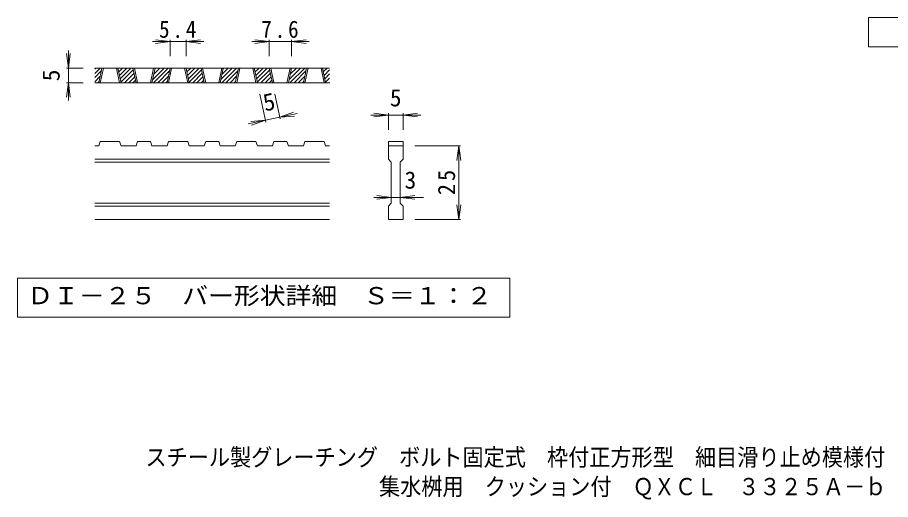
# Model space of a CAD drawing. Units: millimetres on the paper, enlarged 5 times, with parts at other scales. Extents: x -868 to 783, y -691 to 648.
# Drawn here: x -541 to 202, y -691 to -281 of the extents above; entities that cross this region are included whole.
import ezdxf
from ezdxf.enums import TextEntityAlignment as Align

# ---------------------------------------------------------------- set-up
doc = ezdxf.new("R2010")
doc.units = ezdxf.units.MM
doc.header["$LTSCALE"] = 5
for name, color, linetype, lineweight in [('D-0', 3, 'Continuous', 9), ('D-4', 7, 'Continuous', 9), ('F-4_F-4ﾚｲﾔ', 2, 'Continuous', 9)]:
    doc.layers.add(name, color=color, linetype=linetype, lineweight=lineweight)
doc.layers.add('F-5_F-5ﾚｲﾔ', color=2, linetype='Continuous')
doc.styles.add('ＭＳ ゴシック', font='')
doc.styles.get('ＭＳ ゴシック').set_extended_font_data('MS Gothic')

msp = doc.modelspace()

# ---------------------------------------------------------------- linework, layer by layer
at = {"layer": 'D-0'}
for p, q in [((-475.317, -328.308), (-470.784, -323.775)), ((-475.317, -324.773), (-474.319, -323.775)), ((-275.317, -323.775), (-475.317, -323.775)), ((-475.317, -331.844), (-469.736, -326.263)), ((-471.879, -336.275), (-469.204, -323.775)), ((-470.629, -336.275), (-467.954, -323.775)), ((-456.879, -323.775), (-454.204, -336.275)), ((-455.629, -323.775), (-452.954, -336.275)), ((-455.543, -324.174), (-455.144, -323.775)), ((-454.92, -327.086), (-451.609, -323.775)), ((-454.297, -329.999), (-448.073, -323.775)), ((-453.674, -332.911), (-444.538, -323.775)), ((-453.05, -335.823), (-442.521, -325.294)), ((-440.171, -336.275), (-442.846, -323.775)), ((-438.921, -336.275), (-441.596, -323.775)), ((-425.171, -323.775), (-427.846, -336.275)), ((-423.921, -323.775), (-426.596, -336.275)), ((-426.008, -333.53), (-416.253, -323.775)), ((-425.218, -336.275), (-412.718, -323.775)), ((-425.046, -329.032), (-419.789, -323.775)), ((-424.083, -324.534), (-423.324, -323.775)), ((-421.682, -336.275), (-411.67, -326.263)), ((-413.813, -336.275), (-411.138, -323.775)), ((-412.563, -336.275), (-409.888, -323.775)), ((-398.813, -323.775), (-396.138, -336.275)), ((-397.563, -323.775), (-394.888, -336.275)), ((-397.477, -324.174), (-397.078, -323.775)), ((-396.854, -327.086), (-393.543, -323.775)), ((-396.231, -329.999), (-390.007, -323.775)), ((-395.608, -332.911), (-386.472, -323.775)), ((-394.984, -335.823), (-384.455, -325.294)), ((-382.105, -336.275), (-384.78, -323.775)), ((-380.855, -336.275), (-383.53, -323.775)), ((-367.105, -323.775), (-369.78, -336.275)), ((-365.855, -323.775), (-368.53, -336.275)), ((-367.942, -333.53), (-358.187, -323.775)), ((-367.152, -336.275), (-354.652, -323.775)), ((-366.98, -329.032), (-361.723, -323.775)), ((-366.017, -324.534), (-365.258, -323.775)), ((-363.616, -336.275), (-353.604, -326.263)), ((-355.747, -336.275), (-353.072, -323.775)), ((-354.497, -336.275), (-351.822, -323.775)), ((-340.747, -323.775), (-338.072, -336.275)), ((-339.497, -323.775), (-336.822, -336.275)), ((-339.411, -324.174), (-339.012, -323.775)), ((-338.788, -327.086), (-335.477, -323.775)), ((-338.165, -329.999), (-331.941, -323.775)), ((-337.541, -332.911), (-328.405, -323.775)), ((-336.918, -335.823), (-326.389, -325.294)), ((-324.039, -336.275), (-326.714, -323.775)), ((-322.789, -336.275), (-325.464, -323.775)), ((-309.039, -323.775), (-311.714, -336.275)), ((-307.789, -323.775), (-310.464, -336.275)), ((-309.876, -333.53), (-300.121, -323.775)), ((-309.086, -336.275), (-296.586, -323.775)), ((-308.913, -329.032), (-303.657, -323.775)), ((-307.951, -324.534), (-307.192, -323.775)), ((-305.55, -336.275), (-295.538, -326.263)), ((-297.681, -336.275), (-295.006, -323.775)), ((-296.431, -336.275), (-293.756, -323.775)), ((-282.681, -323.775), (-280.006, -336.275)), ((-281.431, -323.775), (-278.756, -336.275)), ((-281.345, -324.174), (-280.946, -323.775)), ((-280.722, -327.086), (-277.411, -323.775)), ((-280.099, -329.999), (-275.317, -325.217)), ((-475.317, -335.379), (-470.699, -330.761)), ((-449.967, -336.275), (-441.897, -328.206)), ((-446.431, -336.275), (-441.274, -331.118)), ((-442.896, -336.275), (-440.651, -334.03)), ((-418.147, -336.275), (-412.633, -330.761)), ((-391.901, -336.275), (-383.831, -328.206)), ((-388.365, -336.275), (-383.208, -331.118)), ((-384.83, -336.275), (-382.585, -334.03)), ((-360.081, -336.275), (-354.567, -330.761)), ((-333.835, -336.275), (-325.765, -328.206)), ((-330.299, -336.275), (-325.142, -331.118)), ((-326.764, -336.275), (-324.519, -334.03)), ((-302.015, -336.275), (-296.5, -330.761)), ((-279.475, -332.911), (-275.317, -328.753)), ((-278.852, -335.823), (-275.317, -332.288)), ((-275.317, -336.275), (-475.317, -336.275)), ((-472.677, -336.275), (-471.661, -335.259)), ((-414.611, -336.275), (-413.595, -335.259)), ((-356.545, -336.275), (-355.529, -335.259)), ((-298.479, -336.275), (-297.463, -335.259)), ((-275.769, -336.275), (-275.317, -335.824)), ((-471.879, -390.025), (-470.629, -386.275)), ((-454.204, -386.275), (-470.629, -386.275)), ((-454.204, -386.275), (-452.954, -390.025)), ((-440.171, -390.025), (-438.921, -386.275)), ((-427.846, -386.275), (-438.921, -386.275)), ((-427.846, -386.275), (-426.596, -390.025)), ((-413.813, -390.025), (-412.563, -386.275)), ((-396.138, -386.275), (-412.563, -386.275)), ((-394.888, -390.025), (-396.138, -386.275)), ((-382.105, -390.025), (-380.855, -386.275)), ((-369.78, -386.275), (-380.855, -386.275)), ((-369.78, -386.275), (-368.53, -390.025)), ((-355.747, -390.025), (-354.497, -386.275)), ((-354.497, -386.275), (-338.072, -386.275)), ((-336.822, -390.025), (-338.072, -386.275)), ((-324.039, -390.025), (-322.789, -386.275)), ((-311.714, -386.275), (-322.789, -386.275)), ((-311.714, -386.275), (-310.464, -390.025)), ((-297.681, -390.025), (-296.431, -386.275)), ((-296.431, -386.275), (-280.006, -386.275)), ((-278.756, -390.025), (-280.006, -386.275)), ((-225.317, -386.275), (-212.817, -386.275)), ((-225.317, -386.275), (-225.317, -390.025)), ((-212.817, -386.275), (-212.817, -390.025)), ((-471.879, -390.025), (-475.317, -390.025)), ((-440.171, -390.025), (-452.954, -390.025)), ((-413.813, -390.025), (-426.596, -390.025)), ((-382.105, -390.025), (-394.888, -390.025)), ((-355.747, -390.025), (-368.53, -390.025)), ((-324.039, -390.025), (-336.822, -390.025)), ((-297.681, -390.025), (-310.464, -390.025)), ((-275.317, -390.025), (-278.756, -390.025)), ((-225.317, -390.025), (-212.817, -390.025)), ((-225.317, -401.275), (-225.317, -390.025)), ((-212.817, -390.025), (-212.817, -401.275)), ((-275.317, -401.275), (-475.317, -401.275)), ((-225.317, -401.275), (-222.817, -403.775)), ((-215.317, -403.775), (-212.817, -401.275)), ((-275.317, -403.775), (-475.317, -403.775)), ((-222.817, -438.775), (-222.817, -403.775)), ((-215.317, -403.775), (-215.317, -438.775)), ((-275.317, -438.775), (-475.317, -438.775)), ((-275.317, -441.275), (-475.317, -441.275)), ((-215.317, -438.775), (-212.817, -441.275)), ((-212.817, -441.275), (-212.817, -452.525)), ((-275.317, -452.525), (-475.317, -452.525)), ((-212.817, -452.525), (-225.317, -452.525))]:
    msp.add_line(p, q, dxfattribs=at)
msp.add_lwpolyline([(-225.317, -452.525), (-225.317, -441.275), (-222.817, -438.775)], dxfattribs=at)
at = {"layer": 'D-0', "color": 7}
msp.add_lwpolyline([(-541.144, -502.525), (-541.144, -535.751), (-121.99, -535.751), (-121.99, -502.525)], close=True, dxfattribs=at)
at = {"layer": 'D-4'}
for p, q in [((-411.138, -301.275), (-426.138, -301.275)), ((-411.138, -301.275), (-423.531, -299.643)), ((-411.138, -301.275), (-423.531, -302.907)), ((-411.138, -299.775), (-411.138, -313.775)), ((-397.563, -301.275), (-411.138, -301.275)), ((-397.563, -301.275), (-385.17, -299.643)), ((-397.563, -299.775), (-397.563, -313.775)), ((-397.563, -301.275), (-385.17, -302.907)), ((-397.563, -301.275), (-382.563, -301.275)), ((-326.714, -301.275), (-341.714, -301.275)), ((-326.714, -301.275), (-339.107, -299.643)), ((-326.714, -301.275), (-339.107, -302.907)), ((-326.714, -299.775), (-326.714, -313.775)), ((-307.789, -301.275), (-326.714, -301.275)), ((-307.789, -301.275), (-295.395, -299.643)), ((-307.789, -299.775), (-307.789, -313.775)), ((-307.789, -301.275), (-295.395, -302.907)), ((-307.789, -301.275), (-292.789, -301.275)), ((-497.817, -323.775), (-499.449, -311.382)), ((-497.817, -323.775), (-497.817, -308.775)), ((-497.817, -323.775), (-496.185, -311.382)), ((-499.317, -323.775), (-485.317, -323.775)), ((-497.817, -323.775), (-497.817, -336.275)), ((-497.817, -336.275), (-499.449, -348.668)), ((-499.317, -336.275), (-485.317, -336.275)), ((-497.817, -336.275), (-496.185, -348.668)), ((-497.817, -336.275), (-497.817, -351.275)), ((-329.67, -369.693), (-334.729, -346.054)), ((-317.447, -367.078), (-321.946, -346.054)), ((-317.761, -365.611), (-305.984, -361.422)), ((-317.761, -365.611), (-303.093, -362.472)), ((-225.317, -363.775), (-240.317, -363.775)), ((-225.317, -363.775), (-237.71, -362.144)), ((-225.317, -363.775), (-237.71, -365.407)), ((-225.317, -362.275), (-225.317, -376.275)), ((-212.817, -363.775), (-225.317, -363.775)), ((-212.817, -363.775), (-200.424, -362.144)), ((-212.817, -362.275), (-212.817, -376.275)), ((-212.817, -363.775), (-200.424, -365.407)), ((-212.817, -363.775), (-197.817, -363.775)), ((-329.984, -368.227), (-344.652, -371.366)), ((-329.984, -368.227), (-342.444, -369.225)), ((-329.984, -368.227), (-341.761, -372.415)), ((-317.761, -365.611), (-329.984, -368.227)), ((-317.761, -365.611), (-305.301, -364.613)), ((-163.817, -390.025), (-202.817, -390.025)), ((-165.317, -390.025), (-166.949, -402.418)), ((-165.317, -452.525), (-165.317, -390.025)), ((-165.317, -390.025), (-163.686, -402.418)), ((-222.817, -433.775), (-237.817, -433.775)), ((-222.817, -433.775), (-235.21, -432.143)), ((-222.817, -433.775), (-235.21, -435.406)), ((-215.317, -433.775), (-222.817, -433.775)), ((-215.317, -433.775), (-202.924, -432.143)), ((-215.317, -433.775), (-202.924, -435.406)), ((-215.317, -433.775), (-195.317, -433.775)), ((-165.317, -452.525), (-166.949, -440.132)), ((-165.317, -452.525), (-163.686, -440.132)), ((-163.817, -452.525), (-202.817, -452.525))]:
    msp.add_line(p, q, dxfattribs=at)
at = {"layer": 'F-4_F-4ﾚｲﾔ'}
msp.add_lwpolyline([(183.353, -305.753), (183.353, -280.752), (295.852, -280.752), (295.852, -305.753)], close=True, dxfattribs=at)

# ---------------------------------------------------------------- texts
at = {"layer": 'D-0', "color": 2, "style": 'ＭＳ ゴシック', "width": 1.1}
msp.add_text('ＤＩ－２５\u3000バー形状詳細\u3000Ｓ＝１：２', height=14.66, dxfattribs=at).set_placement((-532.817, -529.138), align=Align.BOTTOM_LEFT)
at = {"layer": 'D-4', "color": 2, "style": 'ＭＳ ゴシック'}
for rotation, p in [(90, (-500.817, -335.025)), (12.079, (-329.389, -365.031))]:
    msp.add_text('5', height=14.66, rotation=rotation, dxfattribs=at).set_placement(p, align=Align.BOTTOM_LEFT)
for s, p in [('5', (-224.067, -360.775)), ('3', (-211.567, -430.775))]:
    msp.add_text(s, height=14.66, dxfattribs=at).set_placement(p, align=Align.BOTTOM_LEFT)
at = {"layer": 'D-4', "color": 2, "char_height": 14.66, "attachment_point": 7, "style": 'ＭＳ ゴシック'}
for s, insert in [('\\T1.27;\\W0.9;5.4', (-420.6, -298.275)), ('\\T1.27;\\W0.9;7.6', (-333.501, -298.275))]:
    msp.add_mtext(s, dxfattribs=dict(at, insert=insert))
at = {"layer": 'D-4', "color": 2, "insert": (-168.317, -431.9), "char_height": 14.66, "attachment_point": 7, "rotation": 90, "style": 'ＭＳ ゴシック'}
msp.add_mtext('\\T1.27;\\W0.95;25', dxfattribs=at)
at = {"layer": 'F-5_F-5ﾚｲﾔ', "style": 'ＭＳ ゴシック', "width": 0.9}
for s, p in [('スチール製グレーチング\u3000ボルト固定式\u3000枠付正方形型\u3000細目滑り止め模様付', (-432.15, -666.554)), ('集水桝用\u3000クッション付\u3000ＱＸＣＬ\u3000３３２５Ａ－ｂ', (-233.264, -691.554))]:
    msp.add_text(s, height=14.66, dxfattribs=at).set_placement(p, align=Align.BOTTOM_LEFT)

doc.saveas('drawing.dxf')
